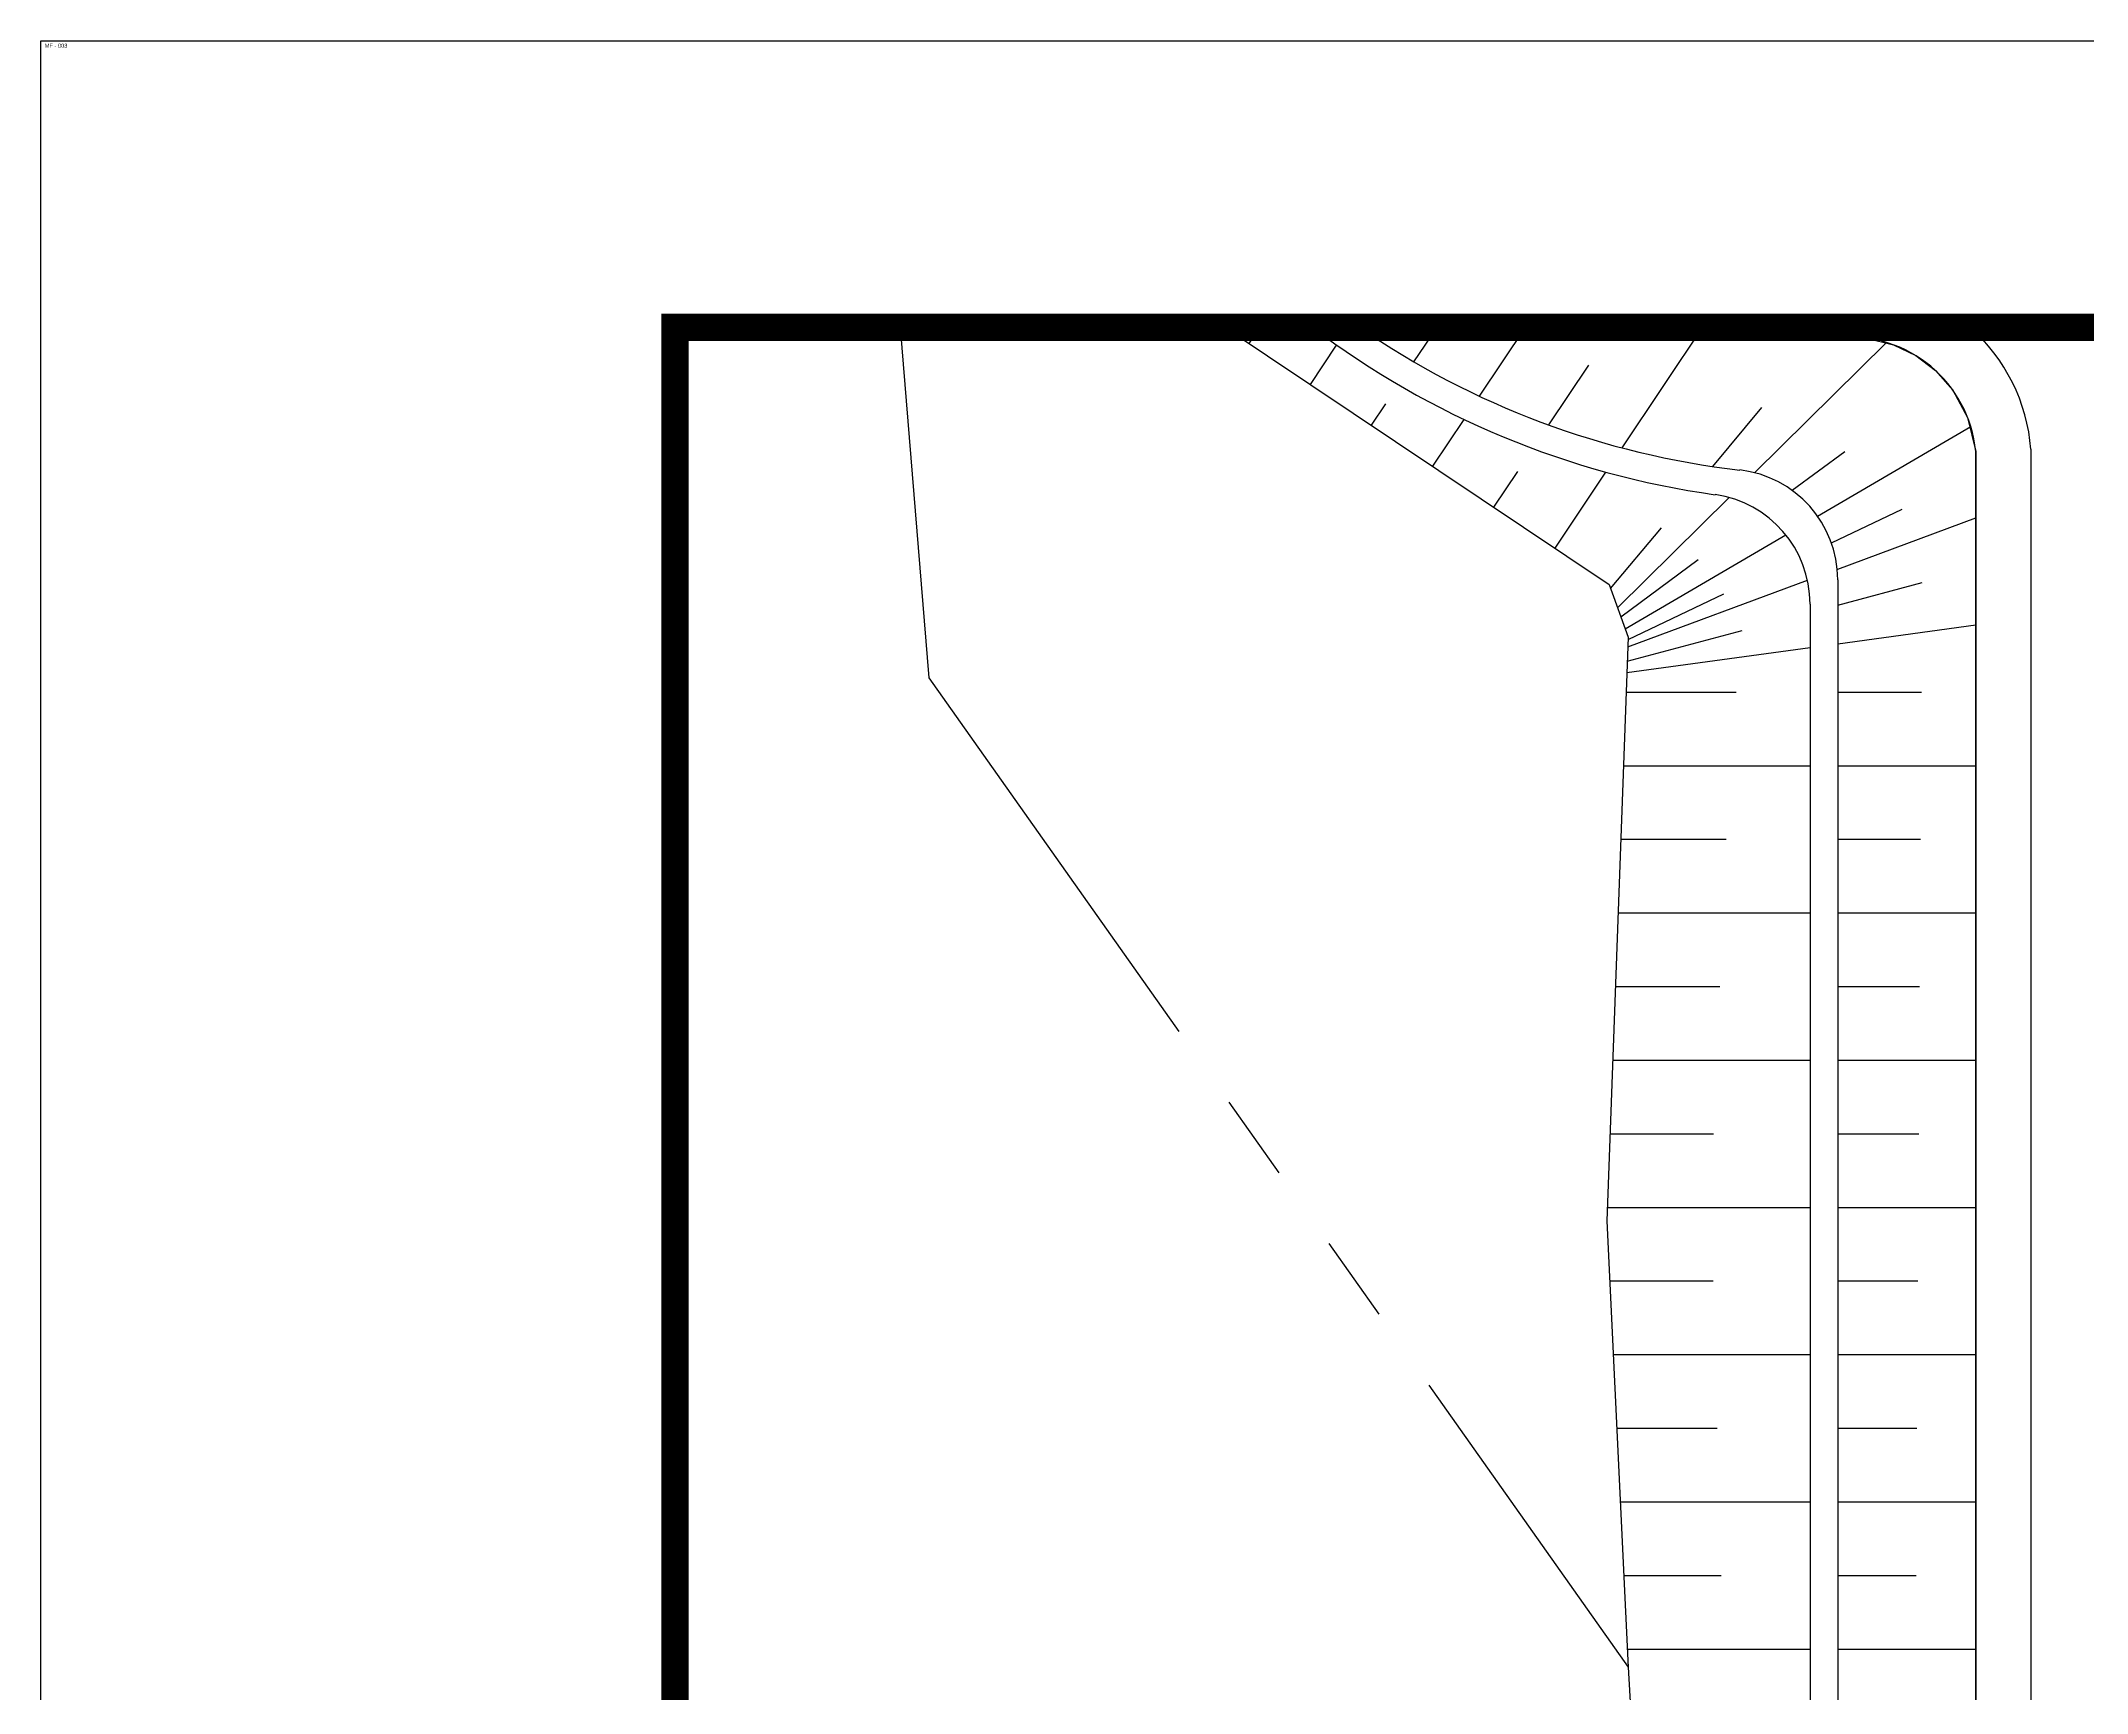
# Model space of a CAD drawing. Header units: millimetres. Extents: x 0 to 420500, y 0 to 297000.
# Drawn here: x 0 to 75021, y 236434 to 297000 of the extents above; entities that cross this region are included whole.
import ezdxf

# ---------------------------------------------------------------- set-up
doc = ezdxf.new("R2010")
doc.units = ezdxf.units.MM
doc.header["$LTSCALE"] = 500
doc.linetypes.add('XR-배치도$0$PHANTOM', pattern=[63.5, 31.75, -6.35, 6.35, -6.35, 6.35, -6.35])
doc.layers.add('BACK', color=8, linetype='Continuous')
doc.layers.add('XR-SHEET-SHT', color=5, linetype='Continuous')
doc.layers.add('숨김', color=1, linetype='Continuous', plot=False)
doc.styles.add('ghs', font='')
doc.styles.get('ghs').set_extended_font_data('Dotum')

# ---------------------------------------------------------------- blocks, each defined once
blk = doc.blocks.new('XR-SHEET')
at = {"layer": 'XR-SHEET-SHT', "color": 5}
blk.add_lwpolyline([(0, 594), (841, 594), (841, 0), (0, 0)], close=True, dxfattribs=at)
at = {"layer": 'XR-SHEET-SHT', "color": 5, "const_width": 2}
blk.add_lwpolyline([(46.5, 573), (819.5, 573), (819.5, 21), (46.5, 21)], close=True, dxfattribs=at)

msp = doc.modelspace()

# ---------------------------------------------------------------- linework, layer by layer
at = {"layer": 'BACK'}
for p, q in [((57972, 282081), (60985, 286584)), ((43418, 286500), (57500, 277079)), ((44300, 285910), (44695, 286500)), ((46543, 284409), (47507, 285851)), ((50342, 285235), (51188, 286500)), ((52746, 283975), (54435, 286500)), ((61461, 286500), (61537, 286485)), ((61537, 286485), (63404, 286242)), ((62829, 281172), (67671, 285946)), ((63404, 286242), (64888, 286147)), ((64888, 286147), (65917, 286131)), ((65917, 286131), (66937, 286107)), ((66937, 286107), (67930, 285859)), ((67930, 285859), (68737, 285468)), ((55287, 282921), (56758, 285118)), ((68737, 285468), (69458, 284924)), ((69458, 284924), (70097, 284200)), ((48786, 282909), (49313, 283697)), ((70097, 284200), (70642, 283191)), ((51029, 281408), (52177, 283125)), ((61296, 281401), (63099, 283556)), ((65141, 279578), (70756, 282862)), ((70642, 283191), (70938, 281946)), ((64207, 280526), (66137, 281950)), ((70938, 281946), (70938, 87678)), ((70938, 281946), (70938, 280217)), ((70938, 232640), (70938, 281946)), ((70938, 281946), (70938, 178670)), ((72962, 282032), (72962, 87678)), ((53271, 279908), (54145, 281214)), ((55514, 278407), (57378, 281193)), ((57807, 276221), (61902, 280258)), ((65646, 278601), (68240, 279832)), ((70938, 280217), (70938, 248831)), ((57553, 276930), (59413, 279152)), ((65878, 277638), (70938, 279512)), ((58083, 275451), (63972, 278895)), ((57925, 275893), (60766, 277988)), ((57500, 277079), (58195, 275140)), ((58182, 274787), (64772, 277228)), ((65878, 277249), (65878, 87678)), ((65878, 276321), (68971, 277145)), ((58192, 275063), (61706, 276731)), ((64866, 276358), (64866, 87678)), ((58163, 274266), (62378, 275389)), ((65878, 274899), (70938, 275590)), ((58195, 275140), (57412, 253740)), ((58147, 273844), (64866, 274761)), ((62155, 273117), (58121, 273117)), ((68947, 273117), (65878, 273117)), ((64866, 270419), (58022, 270419)), ((70938, 270419), (65878, 270419)), ((61791, 267720), (57923, 267720)), ((68914, 267720), (65878, 267720)), ((64866, 265022), (57825, 265022)), ((70938, 265022), (65878, 265022)), ((61555, 262323), (57726, 262323)), ((68882, 262323), (65878, 262323)), ((64866, 259625), (57627, 259625)), ((70938, 259625), (65878, 259625)), ((61320, 256926), (57529, 256926)), ((68849, 256926), (65878, 256926)), ((57412, 253740), (58196, 237375)), ((64866, 254228), (57430, 254228)), ((70938, 254228), (65878, 254228)), ((61307, 251529), (57518, 251529)), ((68817, 251529), (65878, 251529)), ((64866, 248831), (57647, 248831)), ((70938, 248831), (65878, 248831)), ((70938, 248831), (70938, 232640)), ((61459, 246132), (57776, 246132)), ((68784, 246132), (65878, 246132)), ((64866, 243434), (57906, 243434)), ((70938, 243434), (65878, 243434)), ((61610, 240735), (58035, 240735)), ((68752, 240735), (65878, 240735)), ((64866, 238037), (58164, 238037)), ((70938, 238037), (65878, 238037))]:
    msp.add_line(p, q, dxfattribs=at)
at = {"layer": 'BACK', "linetype": 'XR-배치도$0$PHANTOM'}
for p, q in [((31503, 286500), (32559, 273653)), ((31503, 286500), (32559, 273653)), ((32559, 273653), (58201, 237381)), ((32559, 273653), (58201, 237381)), ((58201, 237381), (58201, 237381)), ((58201, 237381), (63663, 141483)), ((58201, 237381), (58201, 237381)), ((58201, 237381), (63663, 141483))]:
    msp.add_line(p, q, dxfattribs=at)
at = {"layer": 'BACK'}
msp.add_lwpolyline([(23250, 286500), (366750, 286500), (366750, 10609), (23250, 10609)], close=True, dxfattribs=at)
for centre, radius, start, end in [((65787, 311801), 31742, 232.85295, 262.02006), ((65787, 311801), 30730, 235.42018, 263.4674), ((65787, 311801), 25670, 260.27086, 270.29053), ((66317, 281507), 4641, 5.42325, 94.94314), ((66325, 281511), 6657, 4.48948, 48.5404), ((61830, 277249), 4048, 0, 83.4674), ((60818, 276358), 4048, 0, 82.02006)]:
    msp.add_arc(centre, radius, start, end, dxfattribs=at)

# ---------------------------------------------------------------- block references
at = {"xscale": 500, "yscale": 500, "zscale": 500}
msp.add_blockref('XR-SHEET', (0, 0), dxfattribs=at)

# ---------------------------------------------------------------- texts
at = {"layer": '숨김', "style": 'ghs'}
msp.add_text('MF - 003', height=150, dxfattribs=at).set_placement((140, 296750))

doc.saveas('drawing.dxf')
